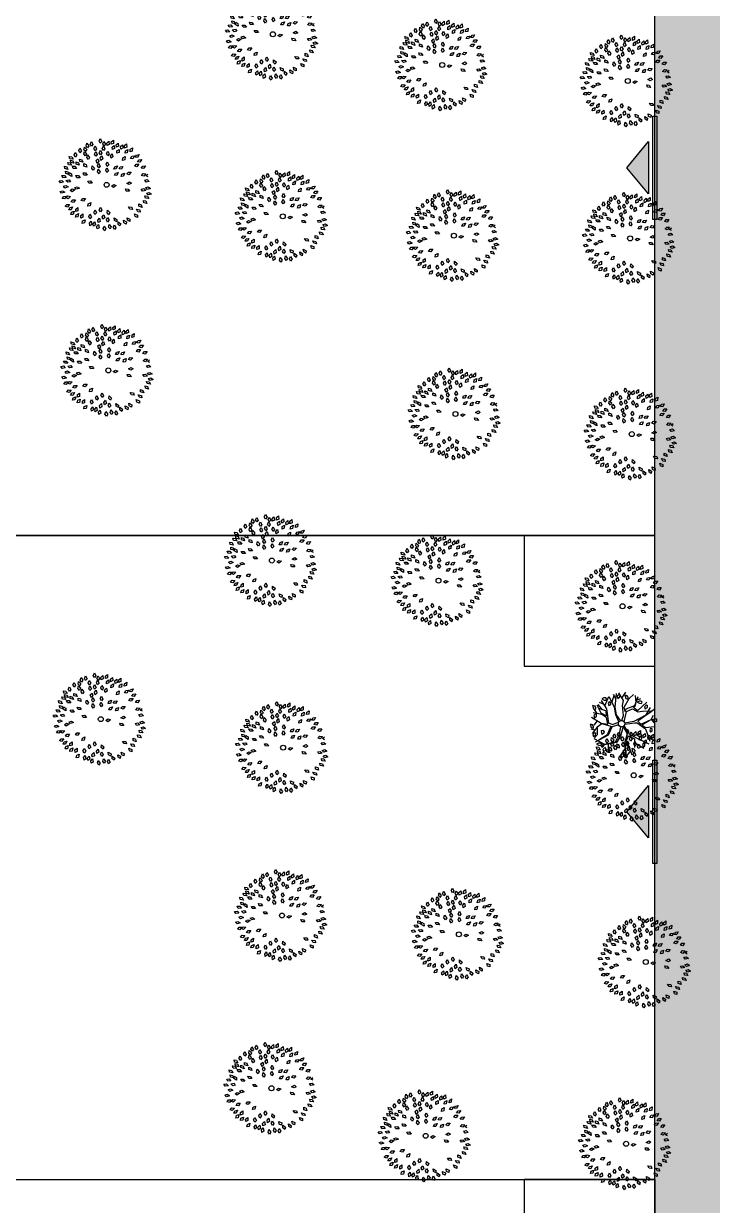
# Model space of a CAD drawing. Header units: millimetres. Extents: x -176651 to 388869, y -469666 to 486614.
# Drawn here: x 178035 to 210177, y 45994 to 101135 of the extents above; entities that cross this region are included whole.
import ezdxf

# ---------------------------------------------------------------- set-up
doc = ezdxf.new("R2010")
doc.units = ezdxf.units.MM
doc.layers.add('A- FURNITURE', color=252, linetype='Continuous', lineweight=0)
doc.layers.add('L-TREEEES', color=8, linetype='Continuous', lineweight=25)
for name, color, linetype in [('ad-Entrance Point', 4, 'Continuous'), ('ad-Parking', 8, 'Continuous'), ('ad-Plot Boundary', 8, 'Continuous'), ('ad-Road', 8, 'Continuous'), ('ad-Road Hatch', 8, 'Continuous'), ('CAY', 94, 'Continuous')]:
    doc.layers.add(name, color=color, linetype=linetype)

# ---------------------------------------------------------------- blocks, each defined once
blk = doc.blocks.new('A$C4fb60e89')
at = {"layer": 'ad-Road Hatch', "ltscale": 5, "transparency": 33554687}
h = blk.add_hatch(dxfattribs=at)
h.set_pattern_fill('AR-HBONE', color=256, scale=15)
h.set_pattern_definition([(45, (-193247.7, -428758.8), (0, 2155.2615), [4572, -1524]), (135, (-192170.1, -427681.1), (2e-13, 2155.2615), [4572, -1524])])
h.paths.add_polyline_path([(175594, -250241), (169178, -249341), (167473, -249057), (167473, -138694), (101313, -138694), (101313, -199954), (101308, -237995), (101040, -268291), (101008, -280968), (101066, -293684), (101243, -311127), (100910, -319344), (100949, -333937), (100669, -366960), (100727, -390983), (100669, -404586), (100538, -420418), (100467, -428759), (92426, -427265), (92163, -427209), (92163, -321454), (24803, -321454), (24803, -412961), (15653, -411029), (15654, -321452), (-19535, -321452), (-34427, -319477), (-65207, -315395), (-171770, -301268), (-185854, -298333), (-193248, -296832), (-193244, -292908), (-191914, -285219), (-191839, -284679), (-183397, -286393), (-169723, -289243), (-53141, -304698), (-18730, -309262), (15653, -309262), (15653, 703), (24803, 1115), (24803, -129544), (92163, -129544), (92163, 15133), (101313, 17713), (101313, -129544), (167473, -129544), (167473, 35552), (175738, 37855), (175849, 28595), (175836, 25947), (175777, 14040), (175855, 2316), (175660, -18036), (175731, -34039), (175718, -46839), (175673, -63402), (175816, -82072), (175542, -106356), (175490, -124641), (175575, -145019), (175731, -168892), (175797, -181269), (175797, -192667), (175744, -208200), (175829, -223277), (175888, -234871)])
h.paths.add_polyline_path([(24803, -309264), (92163, -309264), (92163, -138694), (24803, -138694)], flags=16)
at = {"layer": 'ad-Road', "ltscale": 5}
blk.add_lwpolyline([(24803, -412961), (15653, -411029), (15654, -321452), (-19535, -321452), (-34427, -319477), (-65207, -315395), (-171770, -301268), (-185854, -298333)], dxfattribs=at)
blk = doc.blocks.new('zw$A88E')
at = {"layer": 'ad-Plot Boundary', "ltscale": 5}
for points in [[(-214414, -389359), (-160084, -389359), (-160084, -359309), (-195260, -359309), (-210179, -357330)], [(-218432, -419409), (-160084, -419409), (-160084, -389359), (-214414, -389359), (-214624, -390951), (-215394, -396770), (-216370, -404153), (-218165, -417733)], [(-218432, -419409), (-160084, -419409), (-160084, -448884), (-177957, -444906), (-195916, -441169), (-207921, -438489), (-220734, -438489), (-219411, -425564)]]:
    blk.add_lwpolyline(points, close=True, dxfattribs=at)
blk = doc.blocks.new('zw$944D')
at = {"layer": 'ad-Parking', "ltscale": 5}
blk.add_lwpolyline([(0, 0), (6100, 0), (6100, 6100), (0, 6100)], close=True, dxfattribs=at)
blk = doc.blocks.new('zw$2786')
at = {"layer": 'ad-Parking', "ltscale": 5}
for p in [(21449, -276847), (21449, -306897)]:
    blk.add_blockref('zw$944D', p, dxfattribs=at)
blk = doc.blocks.new('qerfefr')
at = {"layer": 'L-TREEEES', "color": 104, "ltscale": 1.622888}
for p, q in [((260795.962, 1945721.719, 129.914), (260796.032, 1945721.823, 129.914)), ((260796, 1945721.608, 129.914), (260795.962, 1945721.719, 129.914)), ((260796.032, 1945721.823, 129.914), (260796.083, 1945721.68, 129.914)), ((260796.173, 1945721.748, 129.914), (260796.255, 1945721.842, 129.914)), ((260796.197, 1945721.633, 129.914), (260796.173, 1945721.748, 129.914)), ((260796.255, 1945721.842, 129.914), (260796.288, 1945721.694, 129.914)), ((260795.855, 1945721.186, 129.914), (260795.92, 1945721.293, 129.914)), ((260795.898, 1945721.076, 129.914), (260795.855, 1945721.186, 129.914)), ((260795.87, 1945721.677, 129.914), (260795.944, 1945721.544, 129.914)), ((260795.944, 1945721.544, 129.914), (260795.875, 1945721.46, 129.914)), ((260795.978, 1945721.152, 129.914), (260795.898, 1945721.076, 129.914)), ((260795.92, 1945721.293, 129.914), (260795.978, 1945721.152, 129.914)), ((260796.083, 1945721.68, 129.914), (260796, 1945721.608, 129.914)), ((260796.288, 1945721.694, 129.914), (260796.197, 1945721.633, 129.914)), ((260796.247, 1945721.244, 129.914), (260796.329, 1945721.339, 129.914)), ((260796.271, 1945721.129, 129.914), (260796.247, 1945721.244, 129.914)), ((260796.362, 1945721.19, 129.914), (260796.271, 1945721.129, 129.914)), ((260796.283, 1945721.505, 129.914), (260796.365, 1945721.6, 129.914)), ((260796.307, 1945721.39, 129.914), (260796.283, 1945721.505, 129.914)), ((260796.398, 1945721.451, 129.914), (260796.307, 1945721.39, 129.914)), ((260796.329, 1945721.339, 129.914), (260796.362, 1945721.19, 129.914)), ((260796.365, 1945721.6, 129.914), (260796.398, 1945721.451, 129.914)), ((260795.94, 1945720.635, 129.914), (260796, 1945720.745, 129.914)), ((260795.989, 1945720.528, 129.914), (260795.94, 1945720.635, 129.914)), ((260796.065, 1945720.607, 129.914), (260795.989, 1945720.528, 129.914)), ((260796, 1945720.745, 129.914), (260796.065, 1945720.607, 129.914)), ((260796.234, 1945720.683, 129.914), (260796.31, 1945720.782, 129.914)), ((260796.265, 1945720.569, 129.914), (260796.234, 1945720.683, 129.914)), ((260796.237, 1945720.939, 129.914), (260796.335, 1945720.988, 129.914)), ((260796.25, 1945720.787, 129.914), (260796.237, 1945720.939, 129.914)), ((260796.344, 1945720.87, 129.914), (260796.25, 1945720.787, 129.914)), ((260796.352, 1945720.636, 129.914), (260796.265, 1945720.569, 129.914)), ((260796.31, 1945720.782, 129.914), (260796.352, 1945720.636, 129.914)), ((260796.335, 1945720.988, 129.914), (260796.344, 1945720.87, 129.914)), ((260795.614, 1945720.107, 129.914), (260795.729, 1945720.082, 129.914)), ((260795.633, 1945720, 129.914), (260795.614, 1945720.107, 129.914)), ((260795.729, 1945720.082, 129.914), (260795.782, 1945719.969, 129.914)), ((260795.782, 1945719.969, 129.914), (260795.633, 1945720, 129.914)), ((260794.373, 1945719.188, 129.914), (260794.284, 1945719.25, 129.914)), ((260794.41, 1945719.051, 129.914), (260794.486, 1945719.142, 129.914)), ((260794.514, 1945719.018, 129.914), (260794.41, 1945719.051, 129.914)), ((260794.486, 1945719.142, 129.914), (260794.611, 1945719.135, 129.914)), ((260794.611, 1945719.135, 129.914), (260794.514, 1945719.018, 129.914)), ((260794.69, 1945718.884, 129.914), (260794.725, 1945718.996, 129.914)), ((260794.439, 1945718.805, 129.914), (260794.499, 1945718.906, 129.914)), ((260794.547, 1945718.788, 129.914), (260794.439, 1945718.805, 129.914)), ((260794.499, 1945718.906, 129.914), (260794.623, 1945718.92, 129.914)), ((260794.623, 1945718.92, 129.914), (260794.547, 1945718.788, 129.914)), ((260794.616, 1945718.635, 129.914), (260794.672, 1945718.738, 129.914)), ((260794.725, 1945718.622, 129.914), (260794.616, 1945718.635, 129.914)), ((260794.672, 1945718.738, 129.914), (260794.796, 1945718.757, 129.914)), ((260794.799, 1945718.893, 129.914), (260794.69, 1945718.884, 129.914)), ((260794.796, 1945718.757, 129.914), (260794.725, 1945718.622, 129.914))]:
    blk.add_line(p, q, dxfattribs=at)
at = {"layer": 'L-TREEEES', "color": 96, "ltscale": 1.622888}
for p, q in [((260796.604, 1945721.774, 129.914), (260796.686, 1945721.869, 129.914)), ((260796.628, 1945721.659, 129.914), (260796.604, 1945721.774, 129.914)), ((260796.719, 1945721.72, 129.914), (260796.628, 1945721.659, 129.914)), ((260796.686, 1945721.869, 129.914), (260796.719, 1945721.72, 129.914)), ((260796.738, 1945721.606, 129.914), (260796.821, 1945721.7, 129.914)), ((260796.821, 1945721.7, 129.914), (260796.853, 1945721.551, 129.914)), ((260796.47, 1945721.247, 129.914), (260796.551, 1945721.342, 129.914)), ((260796.495, 1945721.132, 129.914), (260796.47, 1945721.247, 129.914)), ((260796.585, 1945721.193, 129.914), (260796.495, 1945721.132, 129.914)), ((260796.551, 1945721.342, 129.914), (260796.585, 1945721.193, 129.914)), ((260796.66, 1945721.405, 129.914), (260796.743, 1945721.499, 129.914)), ((260796.683, 1945721.29, 129.914), (260796.66, 1945721.405, 129.914)), ((260796.774, 1945721.35, 129.914), (260796.683, 1945721.29, 129.914)), ((260796.762, 1945721.49, 129.914), (260796.738, 1945721.606, 129.914)), ((260796.743, 1945721.499, 129.914), (260796.774, 1945721.35, 129.914)), ((260796.853, 1945721.551, 129.914), (260796.762, 1945721.49, 129.914)), ((260796.792, 1945721.122, 129.914), (260796.875, 1945721.216, 129.914)), ((260796.875, 1945721.216, 129.914), (260796.908, 1945721.068, 129.914)), ((260796.908, 1945721.475, 129.914), (260796.926, 1945721.591, 129.914)), ((260797.015, 1945721.5, 129.914), (260796.908, 1945721.475, 129.914)), ((260796.926, 1945721.591, 129.914), (260797.037, 1945721.65, 129.914)), ((260797.037, 1945721.65, 129.914), (260797.015, 1945721.5, 129.914)), ((260797.102, 1945721.225, 129.914), (260797.127, 1945721.34, 129.914)), ((260797.21, 1945721.243, 129.914), (260797.102, 1945721.225, 129.914)), ((260797.117, 1945721.477, 129.914), (260797.145, 1945721.591, 129.914)), ((260797.226, 1945721.493, 129.914), (260797.117, 1945721.477, 129.914)), ((260797.127, 1945721.34, 129.914), (260797.24, 1945721.393, 129.914)), ((260797.145, 1945721.591, 129.914), (260797.26, 1945721.641, 129.914)), ((260797.24, 1945721.393, 129.914), (260797.21, 1945721.243, 129.914)), ((260797.26, 1945721.641, 129.914), (260797.226, 1945721.493, 129.914)), ((260797.292, 1945721.115, 129.914), (260797.411, 1945721.154, 129.914)), ((260797.31, 1945721.279, 129.914), (260797.33, 1945721.395, 129.914)), ((260797.417, 1945721.302, 129.914), (260797.31, 1945721.279, 129.914)), ((260797.33, 1945721.395, 129.914), (260797.442, 1945721.452, 129.914)), ((260797.411, 1945721.154, 129.914), (260797.363, 1945721.01, 129.914)), ((260797.442, 1945721.452, 129.914), (260797.417, 1945721.302, 129.914)), ((260797.493, 1945721.142, 129.914), (260797.509, 1945721.259, 129.914)), ((260797.599, 1945721.168, 129.914), (260797.493, 1945721.142, 129.914)), ((260797.509, 1945721.259, 129.914), (260797.619, 1945721.32, 129.914)), ((260796.453, 1945720.881, 129.914), (260796.454, 1945720.999, 129.914)), ((260796.555, 1945720.922, 129.914), (260796.453, 1945720.881, 129.914)), ((260796.454, 1945720.999, 129.914), (260796.554, 1945721.074, 129.914)), ((260796.554, 1945721.074, 129.914), (260796.555, 1945720.922, 129.914)), ((260796.636, 1945720.647, 129.914), (260796.718, 1945720.741, 129.914)), ((260796.66, 1945720.531, 129.914), (260796.636, 1945720.647, 129.914)), ((260796.718, 1945720.741, 129.914), (260796.751, 1945720.592, 129.914)), ((260796.817, 1945721.007, 129.914), (260796.792, 1945721.122, 129.914)), ((260796.908, 1945721.068, 129.914), (260796.817, 1945721.007, 129.914)), ((260796.934, 1945720.853, 129.914), (260796.939, 1945720.97, 129.914)), ((260797.037, 1945720.889, 129.914), (260796.934, 1945720.853, 129.914)), ((260796.939, 1945720.97, 129.914), (260797.042, 1945721.041, 129.914)), ((260797.042, 1945721.041, 129.914), (260797.037, 1945720.889, 129.914)), ((260797.254, 1945721.004, 129.914), (260797.292, 1945721.115, 129.914)), ((260797.363, 1945721.01, 129.914), (260797.254, 1945721.004, 129.914)), ((260797.422, 1945720.616, 129.914), (260797.468, 1945720.725, 129.914)), ((260797.531, 1945720.614, 129.914), (260797.422, 1945720.616, 129.914)), ((260797.468, 1945720.725, 129.914), (260797.59, 1945720.755, 129.914)), ((260796.162, 1945720.41, 129.914), (260796.223, 1945720.519, 129.914)), ((260796.209, 1945720.302, 129.914), (260796.162, 1945720.41, 129.914)), ((260796.286, 1945720.38, 129.914), (260796.209, 1945720.302, 129.914)), ((260796.223, 1945720.519, 129.914), (260796.286, 1945720.38, 129.914)), ((260796.551, 1945720.379, 129.914), (260796.633, 1945720.473, 129.914)), ((260796.576, 1945720.263, 129.914), (260796.551, 1945720.379, 129.914)), ((260796.666, 1945720.324, 129.914), (260796.576, 1945720.263, 129.914)), ((260796.633, 1945720.473, 129.914), (260796.666, 1945720.324, 129.914)), ((260796.751, 1945720.592, 129.914), (260796.66, 1945720.531, 129.914)), ((260796.883, 1945720.041, 129.914), (260796.957, 1945720.133, 129.914)), ((260796.93, 1945720.332, 129.914), (260796.999, 1945720.428, 129.914)), ((260797.036, 1945720.306, 129.914), (260796.93, 1945720.332, 129.914)), ((260796.957, 1945720.133, 129.914), (260797.082, 1945720.129, 129.914)), ((260797.082, 1945720.129, 129.914), (260796.988, 1945720.009, 129.914)), ((260796.999, 1945720.428, 129.914), (260797.124, 1945720.431, 129.914)), ((260797.124, 1945720.431, 129.914), (260797.036, 1945720.306, 129.914)), ((260797.164, 1945720.272, 129.914), (260797.247, 1945720.355, 129.914)), ((260797.265, 1945720.229, 129.914), (260797.164, 1945720.272, 129.914)), ((260797.247, 1945720.355, 129.914), (260797.371, 1945720.338, 129.914)), ((260797.371, 1945720.338, 129.914), (260797.265, 1945720.229, 129.914)), ((260796.619, 1945719.595, 129.914), (260796.731, 1945719.633, 129.914)), ((260796.69, 1945719.512, 129.914), (260796.619, 1945719.595, 129.914)), ((260796.834, 1945719.562, 129.914), (260796.69, 1945719.512, 129.914)), ((260796.731, 1945719.633, 129.914), (260796.834, 1945719.562, 129.914)), ((260796.988, 1945720.009, 129.914), (260796.883, 1945720.041, 129.914)), ((260797.174, 1945719.905, 129.914), (260797.233, 1945720.007, 129.914)), ((260797.233, 1945720.007, 129.914), (260797.358, 1945720.021, 129.914)), ((260797.358, 1945720.021, 129.914), (260797.282, 1945719.889, 129.914)), ((260797.334, 1945719.526, 129.914), (260797.481, 1945719.564, 129.914)), ((260797.431, 1945719.447, 129.914), (260797.334, 1945719.526, 129.914)), ((260797.481, 1945719.564, 129.914), (260797.545, 1945719.475, 129.914)), ((260794.725, 1945718.996, 129.914), (260794.842, 1945719.039, 129.914)), ((260794.842, 1945719.039, 129.914), (260794.799, 1945718.893, 129.914)), ((260795.297, 1945718.98, 129.914), (260795.352, 1945719.084, 129.914)), ((260795.406, 1945718.969, 129.914), (260795.297, 1945718.98, 129.914)), ((260795.352, 1945719.084, 129.914), (260795.476, 1945719.104, 129.914)), ((260795.476, 1945719.104, 129.914), (260795.406, 1945718.969, 129.914)), ((260797.22, 1945719.189, 129.914), (260797.215, 1945719.298, 129.914)), ((260797.215, 1945719.298, 129.914), (260797.326, 1945719.259, 129.914)), ((260797.365, 1945719.14, 129.914), (260797.22, 1945719.189, 129.914)), ((260797.326, 1945719.259, 129.914), (260797.365, 1945719.14, 129.914)), ((260797.545, 1945719.475, 129.914), (260797.431, 1945719.447, 129.914)), ((260794.841, 1945718.528, 129.914), (260794.869, 1945718.642, 129.914)), ((260794.949, 1945718.543, 129.914), (260794.841, 1945718.528, 129.914)), ((260794.869, 1945718.642, 129.914), (260794.984, 1945718.691, 129.914)), ((260794.886, 1945718.379, 129.914), (260795.01, 1945718.399, 129.914)), ((260795.01, 1945718.399, 129.914), (260794.94, 1945718.264, 129.914)), ((260794.984, 1945718.691, 129.914), (260794.949, 1945718.543, 129.914)), ((260795.22, 1945718.505, 129.914), (260795.303, 1945718.6, 129.914)), ((260795.245, 1945718.39, 129.914), (260795.22, 1945718.505, 129.914)), ((260795.336, 1945718.451, 129.914), (260795.245, 1945718.39, 129.914)), ((260795.303, 1945718.6, 129.914), (260795.336, 1945718.451, 129.914)), ((260795.497, 1945718.625, 129.914), (260795.579, 1945718.72, 129.914)), ((260795.521, 1945718.51, 129.914), (260795.497, 1945718.625, 129.914)), ((260795.612, 1945718.571, 129.914), (260795.521, 1945718.51, 129.914)), ((260795.579, 1945718.72, 129.914), (260795.612, 1945718.571, 129.914)), ((260795.776, 1945718.681, 129.914), (260795.858, 1945718.776, 129.914)), ((260795.8, 1945718.566, 129.914), (260795.776, 1945718.681, 129.914)), ((260795.891, 1945718.627, 129.914), (260795.8, 1945718.566, 129.914)), ((260795.818, 1945718.323, 129.914), (260795.919, 1945718.398, 129.914)), ((260795.858, 1945718.776, 129.914), (260795.891, 1945718.627, 129.914)), ((260795.919, 1945718.398, 129.914), (260795.918, 1945718.245, 129.914)), ((260796.087, 1945718.436, 129.914), (260796.13, 1945718.553, 129.914)), ((260796.15, 1945718.337, 129.914), (260796.087, 1945718.436, 129.914)), ((260796.13, 1945718.553, 129.914), (260796.213, 1945718.425, 129.914)), ((260796.213, 1945718.425, 129.914), (260796.15, 1945718.337, 129.914)), ((260794.832, 1945718.275, 129.914), (260794.886, 1945718.379, 129.914)), ((260794.94, 1945718.264, 129.914), (260794.832, 1945718.275, 129.914)), ((260795.156, 1945718.072, 129.914), (260795.161, 1945718.19, 129.914)), ((260795.259, 1945718.109, 129.914), (260795.156, 1945718.072, 129.914)), ((260795.161, 1945718.19, 129.914), (260795.264, 1945718.261, 129.914)), ((260795.264, 1945718.261, 129.914), (260795.259, 1945718.109, 129.914)), ((260795.318, 1945718.005, 129.914), (260795.326, 1945718.122, 129.914)), ((260795.422, 1945718.039, 129.914), (260795.318, 1945718.005, 129.914)), ((260795.326, 1945718.122, 129.914), (260795.43, 1945718.191, 129.914)), ((260795.43, 1945718.191, 129.914), (260795.422, 1945718.039, 129.914)), ((260795.452, 1945717.957, 129.914), (260795.558, 1945718.023, 129.914)), ((260795.558, 1945718.023, 129.914), (260795.546, 1945717.871, 129.914)), ((260795.567, 1945718.117, 129.914), (260795.581, 1945718.234, 129.914)), ((260795.672, 1945718.145, 129.914), (260795.567, 1945718.117, 129.914)), ((260795.581, 1945718.234, 129.914), (260795.689, 1945718.297, 129.914)), ((260795.689, 1945718.297, 129.914), (260795.672, 1945718.145, 129.914)), ((260795.816, 1945718.205, 129.914), (260795.818, 1945718.323, 129.914)), ((260795.918, 1945718.245, 129.914), (260795.816, 1945718.205, 129.914)), ((260795.971, 1945718.137, 129.914), (260796.053, 1945718.232, 129.914)), ((260795.995, 1945718.022, 129.914), (260795.971, 1945718.137, 129.914)), ((260796.086, 1945718.083, 129.914), (260795.995, 1945718.022, 129.914)), ((260796.053, 1945718.232, 129.914), (260796.086, 1945718.083, 129.914))]:
    blk.add_line(p, q, dxfattribs=at)
at = {"layer": 'L-TREEEES', "color": 70, "ltscale": 1.622888}
for p, q in [((260794.931, 1945721.195, 129.914), (260795.041, 1945721.151, 129.914)), ((260794.932, 1945721.085, 129.914), (260794.931, 1945721.195, 129.914)), ((260795.041, 1945721.151, 129.914), (260795.074, 1945721.03, 129.914)), ((260795.065, 1945721.155, 129.914), (260795.08, 1945721.263, 129.914)), ((260795.197, 1945721.08, 129.914), (260795.065, 1945721.155, 129.914)), ((260795.071, 1945721.337, 129.914), (260795.077, 1945721.446, 129.914)), ((260795.209, 1945721.273, 129.914), (260795.071, 1945721.337, 129.914)), ((260795.077, 1945721.446, 129.914), (260795.184, 1945721.395, 129.914)), ((260795.08, 1945721.263, 129.914), (260795.182, 1945721.204, 129.914)), ((260795.182, 1945721.204, 129.914), (260795.197, 1945721.08, 129.914)), ((260795.184, 1945721.395, 129.914), (260795.209, 1945721.273, 129.914)), ((260795.311, 1945721.46, 129.914), (260795.393, 1945721.554, 129.914)), ((260795.335, 1945721.344, 129.914), (260795.311, 1945721.46, 129.914)), ((260795.426, 1945721.405, 129.914), (260795.335, 1945721.344, 129.914)), ((260795.393, 1945721.554, 129.914), (260795.426, 1945721.405, 129.914)), ((260795.488, 1945721.095, 129.914), (260795.507, 1945721.203, 129.914)), ((260795.507, 1945721.203, 129.914), (260795.607, 1945721.14, 129.914)), ((260795.574, 1945721.597, 129.914), (260795.656, 1945721.692, 129.914)), ((260795.598, 1945721.482, 129.914), (260795.574, 1945721.597, 129.914)), ((260795.689, 1945721.543, 129.914), (260795.598, 1945721.482, 129.914)), ((260795.656, 1945721.692, 129.914), (260795.689, 1945721.543, 129.914)), ((260795.756, 1945721.379, 129.914), (260795.82, 1945721.487, 129.914)), ((260795.801, 1945721.27, 129.914), (260795.756, 1945721.379, 129.914)), ((260795.879, 1945721.347, 129.914), (260795.801, 1945721.27, 129.914)), ((260795.818, 1945721.563, 129.914), (260795.87, 1945721.677, 129.914)), ((260795.875, 1945721.46, 129.914), (260795.818, 1945721.563, 129.914)), ((260795.82, 1945721.487, 129.914), (260795.879, 1945721.347, 129.914)), ((260794.508, 1945720.674, 129.914), (260794.623, 1945720.649, 129.914)), ((260794.527, 1945720.566, 129.914), (260794.508, 1945720.674, 129.914)), ((260794.623, 1945720.649, 129.914), (260794.676, 1945720.536, 129.914)), ((260794.704, 1945720.716, 129.914), (260794.719, 1945720.824, 129.914)), ((260794.837, 1945720.641, 129.914), (260794.704, 1945720.716, 129.914)), ((260794.719, 1945720.824, 129.914), (260794.822, 1945720.765, 129.914)), ((260794.723, 1945720.952, 129.914), (260794.737, 1945721.06, 129.914)), ((260794.857, 1945720.878, 129.914), (260794.723, 1945720.952, 129.914)), ((260794.737, 1945721.06, 129.914), (260794.84, 1945721.003, 129.914)), ((260794.822, 1945720.765, 129.914), (260794.837, 1945720.641, 129.914)), ((260794.836, 1945720.616, 129.914), (260794.882, 1945720.715, 129.914)), ((260794.94, 1945720.506, 129.914), (260794.836, 1945720.616, 129.914)), ((260794.84, 1945721.003, 129.914), (260794.857, 1945720.878, 129.914)), ((260794.882, 1945720.715, 129.914), (260794.962, 1945720.629, 129.914)), ((260795.074, 1945721.03, 129.914), (260794.932, 1945721.085, 129.914)), ((260794.962, 1945720.629, 129.914), (260794.94, 1945720.506, 129.914)), ((260795.101, 1945720.969, 129.914), (260795.214, 1945720.935, 129.914)), ((260795.111, 1945720.86, 129.914), (260795.101, 1945720.969, 129.914)), ((260795.257, 1945720.818, 129.914), (260795.111, 1945720.86, 129.914)), ((260795.214, 1945720.935, 129.914), (260795.257, 1945720.818, 129.914)), ((260795.291, 1945721.015, 129.914), (260795.317, 1945721.121, 129.914)), ((260795.415, 1945720.927, 129.914), (260795.291, 1945721.015, 129.914)), ((260795.317, 1945721.121, 129.914), (260795.413, 1945721.052, 129.914)), ((260795.413, 1945721.052, 129.914), (260795.415, 1945720.927, 129.914)), ((260795.618, 1945721.015, 129.914), (260795.488, 1945721.095, 129.914)), ((260795.607, 1945721.14, 129.914), (260795.618, 1945721.015, 129.914)), ((260795.616, 1945720.836, 129.914), (260795.643, 1945720.942, 129.914)), ((260795.74, 1945720.747, 129.914), (260795.616, 1945720.836, 129.914)), ((260795.643, 1945720.942, 129.914), (260795.738, 1945720.872, 129.914)), ((260795.738, 1945720.872, 129.914), (260795.74, 1945720.747, 129.914)), ((260794.321, 1945720.471, 129.914), (260794.439, 1945720.458, 129.914)), ((260794.351, 1945720.366, 129.914), (260794.321, 1945720.471, 129.914)), ((260794.503, 1945720.351, 129.914), (260794.351, 1945720.366, 129.914)), ((260794.439, 1945720.458, 129.914), (260794.503, 1945720.351, 129.914)), ((260794.444, 1945720.172, 129.914), (260794.561, 1945720.184, 129.914)), ((260794.495, 1945720.075, 129.914), (260794.444, 1945720.172, 129.914)), ((260794.646, 1945720.092, 129.914), (260794.495, 1945720.075, 129.914)), ((260794.676, 1945720.536, 129.914), (260794.527, 1945720.566, 129.914)), ((260794.561, 1945720.184, 129.914), (260794.646, 1945720.092, 129.914)), ((260794.7, 1945720.297, 129.914), (260794.633, 1945720.403, 129.914)), ((260794.633, 1945720.403, 129.914), (260794.785, 1945720.392, 129.914)), ((260794.817, 1945720.287, 129.914), (260794.7, 1945720.297, 129.914)), ((260794.785, 1945720.392, 129.914), (260794.817, 1945720.287, 129.914)), ((260795.141, 1945720.498, 129.914), (260795.255, 1945720.469, 129.914)), ((260795.155, 1945720.39, 129.914), (260795.141, 1945720.498, 129.914)), ((260795.303, 1945720.353, 129.914), (260795.155, 1945720.39, 129.914)), ((260795.255, 1945720.469, 129.914), (260795.303, 1945720.353, 129.914)), ((260795.498, 1945720.537, 129.914), (260795.61, 1945720.5, 129.914)), ((260795.505, 1945720.428, 129.914), (260795.498, 1945720.537, 129.914)), ((260795.65, 1945720.382, 129.914), (260795.505, 1945720.428, 129.914)), ((260795.61, 1945720.5, 129.914), (260795.65, 1945720.382, 129.914)), ((260794.237, 1945719.982, 129.914), (260794.355, 1945719.986, 129.914)), ((260794.282, 1945719.882, 129.914), (260794.237, 1945719.982, 129.914)), ((260794.247, 1945719.639, 129.914), (260794.337, 1945719.715, 129.914)), ((260794.344, 1945719.588, 129.914), (260794.247, 1945719.639, 129.914)), ((260794.434, 1945719.888, 129.914), (260794.282, 1945719.882, 129.914)), ((260794.337, 1945719.715, 129.914), (260794.459, 1945719.687, 129.914)), ((260794.459, 1945719.687, 129.914), (260794.344, 1945719.588, 129.914)), ((260794.355, 1945719.986, 129.914), (260794.434, 1945719.888, 129.914)), ((260794.424, 1945719.626, 129.914), (260794.528, 1945719.682, 129.914)), ((260794.508, 1945719.556, 129.914), (260794.424, 1945719.626, 129.914)), ((260794.641, 1945719.63, 129.914), (260794.508, 1945719.556, 129.914)), ((260794.528, 1945719.682, 129.914), (260794.641, 1945719.63, 129.914)), ((260794.701, 1945719.906, 129.914), (260794.813, 1945719.944, 129.914)), ((260794.773, 1945719.823, 129.914), (260794.701, 1945719.906, 129.914)), ((260794.917, 1945719.873, 129.914), (260794.773, 1945719.823, 129.914)), ((260794.813, 1945719.944, 129.914), (260794.917, 1945719.873, 129.914)), ((260794.947, 1945719.983, 129.914), (260795.065, 1945719.986, 129.914)), ((260794.99, 1945719.883, 129.914), (260794.947, 1945719.983, 129.914)), ((260795.143, 1945719.888, 129.914), (260794.99, 1945719.883, 129.914)), ((260795.065, 1945719.986, 129.914), (260795.143, 1945719.888, 129.914)), ((260794.284, 1945719.25, 129.914), (260794.382, 1945719.315, 129.914)), ((260794.5, 1945719.273, 129.914), (260794.373, 1945719.188, 129.914)), ((260794.382, 1945719.315, 129.914), (260794.5, 1945719.273, 129.914)), ((260794.608, 1945719.374, 129.914), (260794.699, 1945719.448, 129.914)), ((260794.703, 1945719.321, 129.914), (260794.608, 1945719.374, 129.914)), ((260794.699, 1945719.448, 129.914), (260794.821, 1945719.418, 129.914)), ((260794.821, 1945719.418, 129.914), (260794.703, 1945719.321, 129.914)), ((260795.072, 1945719.315, 129.914), (260795.165, 1945719.388, 129.914)), ((260795.167, 1945719.26, 129.914), (260795.072, 1945719.315, 129.914)), ((260795.165, 1945719.388, 129.914), (260795.286, 1945719.355, 129.914)), ((260795.286, 1945719.355, 129.914), (260795.167, 1945719.26, 129.914))]:
    blk.add_line(p, q, dxfattribs=at)
at = {"layer": 'L-TREEEES', "color": 98, "ltscale": 1.622888}
for p, q in [((260797.619, 1945721.32, 129.914), (260797.599, 1945721.168, 129.914)), ((260797.672, 1945721.144, 129.914), (260797.695, 1945721.259, 129.914)), ((260797.78, 1945721.164, 129.914), (260797.672, 1945721.144, 129.914)), ((260797.695, 1945721.259, 129.914), (260797.808, 1945721.314, 129.914)), ((260797.808, 1945721.314, 129.914), (260797.78, 1945721.164, 129.914)), ((260797.59, 1945720.755, 129.914), (260797.531, 1945720.614, 129.914)), ((260797.624, 1945720.906, 129.914), (260797.673, 1945721.014, 129.914)), ((260797.733, 1945720.902, 129.914), (260797.624, 1945720.906, 129.914)), ((260797.673, 1945721.014, 129.914), (260797.795, 1945721.042, 129.914)), ((260797.795, 1945721.042, 129.914), (260797.733, 1945720.902, 129.914)), ((260797.807, 1945720.606, 129.914), (260797.89, 1945720.689, 129.914)), ((260797.907, 1945720.563, 129.914), (260797.807, 1945720.606, 129.914)), ((260797.869, 1945720.909, 129.914), (260797.912, 1945721.019, 129.914)), ((260797.978, 1945720.91, 129.914), (260797.869, 1945720.909, 129.914)), ((260797.89, 1945720.689, 129.914), (260798.014, 1945720.672, 129.914)), ((260798.014, 1945720.672, 129.914), (260797.907, 1945720.563, 129.914)), ((260797.912, 1945721.019, 129.914), (260798.033, 1945721.052, 129.914)), ((260798.033, 1945721.052, 129.914), (260797.978, 1945720.91, 129.914)), ((260798.036, 1945720.6, 129.914), (260798.115, 1945720.688, 129.914)), ((260798.139, 1945720.563, 129.914), (260798.036, 1945720.6, 129.914)), ((260798.115, 1945720.688, 129.914), (260798.239, 1945720.678, 129.914)), ((260798.239, 1945720.678, 129.914), (260798.139, 1945720.563, 129.914)), ((260797.904, 1945720.21, 129.914), (260797.997, 1945720.283, 129.914)), ((260798, 1945720.156, 129.914), (260797.904, 1945720.21, 129.914)), ((260797.997, 1945720.283, 129.914), (260798.118, 1945720.252, 129.914)), ((260798.118, 1945720.252, 129.914), (260798, 1945720.156, 129.914)), ((260798.088, 1945720.372, 129.914), (260798.179, 1945720.446, 129.914)), ((260798.184, 1945720.319, 129.914), (260798.088, 1945720.372, 129.914)), ((260798.173, 1945720.04, 129.914), (260798.264, 1945720.116, 129.914)), ((260798.179, 1945720.446, 129.914), (260798.301, 1945720.417, 129.914)), ((260798.301, 1945720.417, 129.914), (260798.184, 1945720.319, 129.914)), ((260798.264, 1945720.116, 129.914), (260798.385, 1945720.088, 129.914)), ((260798.385, 1945720.088, 129.914), (260798.27, 1945719.989, 129.914)), ((260797.282, 1945719.889, 129.914), (260797.174, 1945719.905, 129.914)), ((260797.45, 1945719.958, 129.914), (260797.55, 1945720.02, 129.914)), ((260797.538, 1945719.893, 129.914), (260797.45, 1945719.958, 129.914)), ((260797.667, 1945719.975, 129.914), (260797.538, 1945719.893, 129.914)), ((260797.55, 1945720.02, 129.914), (260797.667, 1945719.975, 129.914)), ((260798.099, 1945719.708, 129.914), (260798.199, 1945719.772, 129.914)), ((260798.188, 1945719.645, 129.914), (260798.099, 1945719.708, 129.914)), ((260798.27, 1945719.989, 129.914), (260798.173, 1945720.04, 129.914)), ((260798.316, 1945719.728, 129.914), (260798.188, 1945719.645, 129.914)), ((260798.199, 1945719.772, 129.914), (260798.316, 1945719.728, 129.914)), ((260798.296, 1945719.633, 129.914), (260798.402, 1945719.685, 129.914)), ((260798.378, 1945719.56, 129.914), (260798.296, 1945719.633, 129.914)), ((260797.917, 1945719.095, 129.914), (260798.034, 1945719.084, 129.914)), ((260797.948, 1945718.99, 129.914), (260797.917, 1945719.095, 129.914)), ((260798.1, 1945718.978, 129.914), (260797.948, 1945718.99, 129.914)), ((260798.034, 1945719.084, 129.914), (260798.1, 1945718.978, 129.914)), ((260798.142, 1945719.109, 129.914), (260798.26, 1945719.111, 129.914)), ((260798.184, 1945719.008, 129.914), (260798.142, 1945719.109, 129.914)), ((260798.336, 1945719.012, 129.914), (260798.184, 1945719.008, 129.914)), ((260798.185, 1945719.455, 129.914), (260798.303, 1945719.447, 129.914)), ((260798.219, 1945719.351, 129.914), (260798.185, 1945719.455, 129.914)), ((260798.372, 1945719.343, 129.914), (260798.219, 1945719.351, 129.914)), ((260798.26, 1945719.111, 129.914), (260798.336, 1945719.012, 129.914)), ((260798.303, 1945719.447, 129.914), (260798.372, 1945719.343, 129.914)), ((260797.158, 1945718.325, 129.914), (260797.122, 1945718.445, 129.914)), ((260797.122, 1945718.445, 129.914), (260797.265, 1945718.393, 129.914)), ((260797.265, 1945718.393, 129.914), (260797.268, 1945718.283, 129.914)), ((260797.604, 1945718.351, 129.914), (260797.632, 1945718.457, 129.914)), ((260797.632, 1945718.457, 129.914), (260797.727, 1945718.387, 129.914)), ((260797.864, 1945718.452, 129.914), (260797.878, 1945718.561, 129.914)), ((260797.997, 1945718.378, 129.914), (260797.864, 1945718.452, 129.914)), ((260797.878, 1945718.561, 129.914), (260797.981, 1945718.502, 129.914)), ((260797.981, 1945718.502, 129.914), (260797.997, 1945718.378, 129.914)), ((260797.997, 1945718.638, 129.914), (260797.998, 1945718.748, 129.914)), ((260798.138, 1945718.581, 129.914), (260797.997, 1945718.638, 129.914)), ((260797.998, 1945718.748, 129.914), (260798.107, 1945718.703, 129.914)), ((260798.107, 1945718.703, 129.914), (260798.138, 1945718.581, 129.914)), ((260798.12, 1945718.848, 129.914), (260798.238, 1945718.847, 129.914)), ((260798.16, 1945718.746, 129.914), (260798.12, 1945718.848, 129.914)), ((260798.312, 1945718.746, 129.914), (260798.16, 1945718.746, 129.914)), ((260798.238, 1945718.847, 129.914), (260798.312, 1945718.746, 129.914)), ((260795.441, 1945717.84, 129.914), (260795.452, 1945717.957, 129.914)), ((260795.546, 1945717.871, 129.914), (260795.441, 1945717.84, 129.914)), ((260795.722, 1945717.778, 129.914), (260795.789, 1945717.883, 129.914)), ((260795.789, 1945717.883, 129.914), (260795.844, 1945717.741, 129.914)), ((260795.979, 1945717.788, 129.914), (260796.042, 1945717.897, 129.914)), ((260796.042, 1945717.897, 129.914), (260796.103, 1945717.757, 129.914)), ((260796.325, 1945718.002, 129.914), (260796.337, 1945718.127, 129.914)), ((260796.411, 1945717.922, 129.914), (260796.325, 1945718.002, 129.914)), ((260796.337, 1945718.127, 129.914), (260796.45, 1945718.025, 129.914)), ((260796.45, 1945718.025, 129.914), (260796.411, 1945717.922, 129.914)), ((260796.44, 1945717.791, 129.914), (260796.476, 1945717.91, 129.914)), ((260796.476, 1945717.91, 129.914), (260796.567, 1945717.788, 129.914)), ((260796.723, 1945717.78, 129.914), (260796.74, 1945717.904, 129.914)), ((260796.74, 1945717.904, 129.914), (260796.849, 1945717.796, 129.914)), ((260796.916, 1945717.856, 129.914), (260796.929, 1945717.981, 129.914)), ((260797.003, 1945717.776, 129.914), (260796.916, 1945717.856, 129.914)), ((260796.929, 1945717.981, 129.914), (260797.042, 1945717.878, 129.914)), ((260797.042, 1945717.878, 129.914), (260797.003, 1945717.776, 129.914)), ((260797.268, 1945718.283, 129.914), (260797.158, 1945718.325, 129.914)), ((260797.314, 1945717.931, 129.914), (260797.315, 1945718.056, 129.914)), ((260797.408, 1945717.86, 129.914), (260797.314, 1945717.931, 129.914)), ((260797.315, 1945718.056, 129.914), (260797.437, 1945717.965, 129.914)), ((260797.437, 1945717.965, 129.914), (260797.408, 1945717.86, 129.914)), ((260797.48, 1945718.118, 129.914), (260797.456, 1945718.241, 129.914)), ((260797.456, 1945718.241, 129.914), (260797.594, 1945718.175, 129.914)), ((260797.586, 1945718.066, 129.914), (260797.48, 1945718.118, 129.914)), ((260797.594, 1945718.175, 129.914), (260797.586, 1945718.066, 129.914)), ((260797.728, 1945718.262, 129.914), (260797.604, 1945718.351, 129.914)), ((260797.727, 1945718.387, 129.914), (260797.728, 1945718.262, 129.914)), ((260795.763, 1945717.667, 129.914), (260795.722, 1945717.778, 129.914)), ((260795.844, 1945717.741, 129.914), (260795.763, 1945717.667, 129.914)), ((260796.026, 1945717.68, 129.914), (260795.979, 1945717.788, 129.914)), ((260796.103, 1945717.757, 129.914), (260796.026, 1945717.68, 129.914)), ((260796.188, 1945717.716, 129.914), (260796.27, 1945717.81, 129.914)), ((260796.212, 1945717.6, 129.914), (260796.188, 1945717.716, 129.914)), ((260796.303, 1945717.661, 129.914), (260796.212, 1945717.6, 129.914)), ((260796.27, 1945717.81, 129.914), (260796.303, 1945717.661, 129.914)), ((260796.509, 1945717.695, 129.914), (260796.44, 1945717.791, 129.914)), ((260796.567, 1945717.788, 129.914), (260796.509, 1945717.695, 129.914)), ((260796.806, 1945717.696, 129.914), (260796.723, 1945717.78, 129.914)), ((260796.849, 1945717.796, 129.914), (260796.806, 1945717.696, 129.914))]:
    blk.add_line(p, q, dxfattribs=at)
at = {"layer": 'L-TREEEES', "color": 96, "ltscale": 1.622888}
blk.add_circle((260796.41, 1945719.71, 129.914), 0.116, dxfattribs=at)
blk = doc.blocks.new('QRFQ')
at = {"layer": 'CAY', "color": 30, "true_color": 0xf26722}
for p, q in [((260795.922, 1945731.201, 129.914), (260795.782, 1945731.644, 129.914)), ((260795.919, 1945731.729, 129.914), (260795.821, 1945731.709, 129.914)), ((260795.821, 1945731.709, 129.914), (260795.905, 1945731.63, 129.914)), ((260795.867, 1945731.367, 129.914), (260796.156, 1945731.735, 129.914)), ((260795.905, 1945731.63, 129.914), (260795.992, 1945731.594, 129.914)), ((260796.013, 1945731.704, 129.914), (260795.919, 1945731.729, 129.914)), ((260795.992, 1945731.594, 129.914), (260796.042, 1945731.642, 129.914)), ((260796.042, 1945731.642, 129.914), (260796.013, 1945731.704, 129.914)), ((260796.285, 1945731.184, 129.914), (260796.164, 1945731.715, 129.914)), ((260796.23, 1945731.426, 129.914), (260796.447, 1945731.753, 129.914)), ((260796.318, 1945731.174, 129.914), (260796.551, 1945731.776, 129.914)), ((260796.448, 1945731.531, 129.914), (260796.386, 1945731.761, 129.914)), ((260796.647, 1945731.702, 129.914), (260796.54, 1945731.643, 129.914)), ((260796.54, 1945731.643, 129.914), (260796.542, 1945731.535, 129.914)), ((260796.647, 1945731.702, 129.914), (260796.684, 1945731.667, 129.914)), ((260796.772, 1945731.364, 129.914), (260796.649, 1945731.77, 129.914)), ((260796.653, 1945731.578, 129.914), (260796.684, 1945731.667, 129.914)), ((260796.729, 1945731.504, 129.914), (260796.976, 1945731.714, 129.914)), ((260795.356, 1945731.119, 129.914), (260795.249, 1945731.06, 129.914)), ((260795.623, 1945731.013, 129.914), (260795.252, 1945731.188, 129.914)), ((260795.323, 1945731.538, 129.914), (260795.321, 1945731.371, 129.914)), ((260795.321, 1945731.371, 129.914), (260795.419, 1945731.314, 129.914)), ((260795.323, 1945731.538, 129.914), (260795.411, 1945731.487, 129.914)), ((260795.423, 1945731.108, 129.914), (260795.354, 1945731.33, 129.914)), ((260795.356, 1945731.119, 129.914), (260795.393, 1945731.084, 129.914)), ((260795.363, 1945730.994, 129.914), (260795.393, 1945731.084, 129.914)), ((260795.442, 1945731.392, 129.914), (260795.411, 1945731.487, 129.914)), ((260795.419, 1945731.314, 129.914), (260795.442, 1945731.392, 129.914)), ((260795.604, 1945731.078, 129.914), (260795.535, 1945731.48, 129.914)), ((260795.848, 1945731.124, 129.914), (260795.57, 1945731.312, 129.914)), ((260795.72, 1945731.211, 129.914), (260795.586, 1945731.503, 129.914)), ((260795.801, 1945730.896, 129.914), (260795.604, 1945731.078, 129.914)), ((260795.847, 1945731.432, 129.914), (260795.667, 1945731.577, 129.914)), ((260795.848, 1945731.124, 129.914), (260795.801, 1945730.896, 129.914)), ((260795.834, 1945730.529, 129.914), (260795.922, 1945731.201, 129.914)), ((260796.102, 1945731.485, 129.914), (260796.052, 1945731.437, 129.914)), ((260796.052, 1945731.437, 129.914), (260796.054, 1945731.328, 129.914)), ((260796.054, 1945731.328, 129.914), (260796.077, 1945731.33, 129.914)), ((260796.077, 1945731.33, 129.914), (260796.152, 1945731.348, 129.914)), ((260796.173, 1945731.458, 129.914), (260796.102, 1945731.485, 129.914)), ((260796.152, 1945731.348, 129.914), (260796.173, 1945731.458, 129.914)), ((260796.248, 1945730.828, 129.914), (260796.285, 1945731.184, 129.914)), ((260796.281, 1945730.818, 129.914), (260796.318, 1945731.174, 129.914)), ((260796.542, 1945731.535, 129.914), (260796.653, 1945731.578, 129.914)), ((260796.591, 1945730.693, 129.914), (260796.67, 1945731.155, 129.914)), ((260796.67, 1945731.155, 129.914), (260796.772, 1945731.364, 129.914)), ((260796.726, 1945731.056, 129.914), (260797.052, 1945731.389, 129.914)), ((260796.898, 1945731.604, 129.914), (260796.896, 1945731.437, 129.914)), ((260796.896, 1945731.437, 129.914), (260796.993, 1945731.38, 129.914)), ((260796.898, 1945731.604, 129.914), (260796.985, 1945731.553, 129.914)), ((260797.017, 1945731.459, 129.914), (260796.985, 1945731.553, 129.914)), ((260796.993, 1945731.38, 129.914), (260797.017, 1945731.459, 129.914)), ((260797.052, 1945731.389, 129.914), (260797.301, 1945731.525, 129.914)), ((260797.226, 1945731.006, 129.914), (260797.481, 1945731.38, 129.914)), ((260797.239, 1945730.989, 129.914), (260797.384, 1945731.234, 129.914)), ((260797.313, 1945731.133, 129.914), (260797.374, 1945731.456, 129.914)), ((260797.466, 1945731.152, 129.914), (260797.368, 1945731.132, 129.914)), ((260797.368, 1945731.132, 129.914), (260797.452, 1945731.053, 129.914)), ((260797.38, 1945731.238, 129.914), (260797.58, 1945731.256, 129.914)), ((260797.56, 1945731.128, 129.914), (260797.466, 1945731.152, 129.914)), ((260797.589, 1945731.065, 129.914), (260797.56, 1945731.128, 129.914)), ((260794.981, 1945730.726, 129.914), (260794.98, 1945730.558, 129.914)), ((260794.98, 1945730.558, 129.914), (260795.077, 1945730.502, 129.914)), ((260794.981, 1945730.726, 129.914), (260795.069, 1945730.675, 129.914)), ((260795.1, 1945730.58, 129.914), (260795.069, 1945730.675, 129.914)), ((260795.077, 1945730.502, 129.914), (260795.1, 1945730.58, 129.914)), ((260795.485, 1945730.612, 129.914), (260795.122, 1945730.996, 129.914)), ((260795.331, 1945730.775, 129.914), (260795.135, 1945730.628, 129.914)), ((260795.249, 1945731.06, 129.914), (260795.251, 1945730.952, 129.914)), ((260795.251, 1945730.952, 129.914), (260795.363, 1945730.994, 129.914)), ((260795.507, 1945730.585, 129.914), (260795.267, 1945730.497, 129.914)), ((260795.771, 1945730.486, 129.914), (260795.485, 1945730.612, 129.914)), ((260795.862, 1945730.379, 129.914), (260795.507, 1945730.585, 129.914)), ((260795.795, 1945730.82, 129.914), (260795.623, 1945731.013, 129.914)), ((260795.777, 1945730.496, 129.914), (260795.795, 1945730.82, 129.914)), ((260795.964, 1945730.427, 129.914), (260795.834, 1945730.529, 129.914)), ((260796.306, 1945730.466, 129.914), (260796.248, 1945730.828, 129.914)), ((260796.397, 1945730.5, 129.914), (260796.281, 1945730.818, 129.914)), ((260796.457, 1945730.489, 129.914), (260796.591, 1945730.693, 129.914)), ((260796.538, 1945730.411, 129.914), (260796.772, 1945730.842, 129.914)), ((260796.709, 1945730.865, 129.914), (260796.726, 1945731.056, 129.914)), ((260796.709, 1945730.865, 129.914), (260796.787, 1945730.966, 129.914)), ((260796.772, 1945730.842, 129.914), (260797.083, 1945730.889, 129.914)), ((260796.787, 1945730.966, 129.914), (260797.226, 1945731.006, 129.914)), ((260797.083, 1945730.889, 129.914), (260797.278, 1945730.679, 129.914)), ((260797.134, 1945730.949, 129.914), (260797.239, 1945730.989, 129.914)), ((260797.156, 1945730.919, 129.914), (260797.134, 1945730.949, 129.914)), ((260797.157, 1945730.918, 129.914), (260797.295, 1945730.745, 129.914)), ((260798.044, 1945730.585, 129.914), (260797.158, 1945730.269, 129.914)), ((260797.278, 1945730.679, 129.914), (260797.503, 1945730.656, 129.914)), ((260797.295, 1945730.745, 129.914), (260797.8, 1945731.019, 129.914)), ((260797.452, 1945731.053, 129.914), (260797.54, 1945731.017, 129.914)), ((260797.503, 1945730.656, 129.914), (260797.87, 1945730.58, 129.914)), ((260797.54, 1945731.017, 129.914), (260797.589, 1945731.065, 129.914)), ((260797.624, 1945730.454, 129.914), (260797.895, 1945730.725, 129.914)), ((260797.624, 1945730.454, 129.914), (260797.924, 1945730.547, 129.914)), ((260797.755, 1945730.89, 129.914), (260797.648, 1945730.832, 129.914)), ((260797.648, 1945730.832, 129.914), (260797.65, 1945730.723, 129.914)), ((260797.65, 1945730.723, 129.914), (260797.761, 1945730.766, 129.914)), ((260797.755, 1945730.89, 129.914), (260797.792, 1945730.855, 129.914)), ((260797.761, 1945730.766, 129.914), (260797.792, 1945730.855, 129.914)), ((260795.267, 1945730.497, 129.914), (260794.959, 1945730.261, 129.914)), ((260795.118, 1945730.383, 129.914), (260794.968, 1945730.47, 129.914)), ((260795.086, 1945730.28, 129.914), (260794.979, 1945730.222, 129.914)), ((260794.979, 1945730.222, 129.914), (260794.981, 1945730.113, 129.914)), ((260794.981, 1945730.113, 129.914), (260795.092, 1945730.156, 129.914)), ((260795.399, 1945729.617, 129.914), (260794.982, 1945730.007, 129.914)), ((260795.654, 1945730.005, 129.914), (260794.991, 1945729.834, 129.914)), ((260795.163, 1945730.156, 129.914), (260795.005, 1945730.047, 129.914)), ((260795.086, 1945730.28, 129.914), (260795.122, 1945730.245, 129.914)), ((260795.092, 1945730.156, 129.914), (260795.122, 1945730.245, 129.914)), ((260795.26, 1945730.495, 129.914), (260795.163, 1945730.156, 129.914)), ((260795.55, 1945729.998, 129.914), (260795.283, 1945729.921, 129.914)), ((260795.396, 1945730.189, 129.914), (260795.418, 1945730.284, 129.914)), ((260795.398, 1945730.105, 129.914), (260795.396, 1945730.189, 129.914)), ((260795.484, 1945730.138, 129.914), (260795.398, 1945730.105, 129.914)), ((260795.418, 1945730.284, 129.914), (260795.483, 1945730.282, 129.914)), ((260795.483, 1945730.282, 129.914), (260795.521, 1945730.2, 129.914)), ((260795.521, 1945730.2, 129.914), (260795.484, 1945730.138, 129.914)), ((260795.642, 1945730.044, 129.914), (260795.55, 1945729.998, 129.914)), ((260795.892, 1945730.363, 129.914), (260795.642, 1945730.044, 129.914)), ((260795.945, 1945730.332, 129.914), (260795.654, 1945730.005, 129.914)), ((260795.862, 1945730.38, 129.914), (260795.892, 1945730.363, 129.914)), ((260795.944, 1945730.331, 129.914), (260795.946, 1945730.331, 129.914)), ((260796.253, 1945730.333, 129.914), (260795.946, 1945730.331, 129.914)), ((260795.964, 1945730.427, 129.914), (260796.299, 1945730.459, 129.914)), ((260796.311, 1945730.231, 129.914), (260796.136, 1945729.845, 129.914)), ((260796.44, 1945730.205, 129.914), (260796.207, 1945729.804, 129.914)), ((260796.447, 1945730.207, 129.914), (260796.526, 1945729.833, 129.914)), ((260796.6, 1945729.8, 129.914), (260796.504, 1945730.241, 129.914)), ((260796.538, 1945730.288, 129.914), (260797.001, 1945730.227, 129.914)), ((260796.551, 1945730.359, 129.914), (260796.993, 1945730.311, 129.914)), ((260796.993, 1945730.311, 129.914), (260797.624, 1945730.454, 129.914)), ((260797.001, 1945730.227, 129.914), (260797.117, 1945730.199, 129.914)), ((260797.117, 1945730.199, 129.914), (260797.412, 1945729.827, 129.914)), ((260797.158, 1945730.269, 129.914), (260797.267, 1945730.099, 129.914)), ((260797.267, 1945730.099, 129.914), (260797.783, 1945730.174, 129.914)), ((260797.298, 1945730.054, 129.914), (260797.684, 1945730.159, 129.914)), ((260797.298, 1945730.054, 129.914), (260797.427, 1945729.886, 129.914)), ((260797.783, 1945730.174, 129.914), (260797.936, 1945730.34, 129.914)), ((260797.783, 1945730.174, 129.914), (260797.895, 1945729.975, 129.914)), ((260797.93, 1945730.162, 129.914), (260797.832, 1945730.142, 129.914)), ((260797.832, 1945730.142, 129.914), (260797.916, 1945730.063, 129.914)), ((260797.916, 1945730.063, 129.914), (260798.004, 1945730.028, 129.914)), ((260798.024, 1945730.138, 129.914), (260797.93, 1945730.162, 129.914)), ((260798.004, 1945730.028, 129.914), (260798.053, 1945730.076, 129.914)), ((260798.053, 1945730.076, 129.914), (260798.024, 1945730.138, 129.914)), ((260795.12, 1945729.757, 129.914), (260795.022, 1945729.737, 129.914)), ((260795.022, 1945729.737, 129.914), (260795.106, 1945729.658, 129.914)), ((260795.106, 1945729.658, 129.914), (260795.193, 1945729.622, 129.914)), ((260795.214, 1945729.733, 129.914), (260795.12, 1945729.757, 129.914)), ((260795.289, 1945729.92, 129.914), (260795.127, 1945729.874, 129.914)), ((260795.299, 1945729.608, 129.914), (260795.19, 1945729.551, 129.914)), ((260795.193, 1945729.622, 129.914), (260795.243, 1945729.67, 129.914)), ((260795.243, 1945729.67, 129.914), (260795.214, 1945729.733, 129.914)), ((260795.345, 1945729.473, 129.914), (260795.25, 1945729.421, 129.914)), ((260795.25, 1945729.421, 129.914), (260795.252, 1945729.313, 129.914)), ((260795.934, 1945729.561, 129.914), (260795.299, 1945729.608, 129.914)), ((260795.393, 1945729.445, 129.914), (260795.351, 1945729.484, 129.914)), ((260795.363, 1945729.355, 129.914), (260795.393, 1945729.445, 129.914)), ((260795.883, 1945729.604, 129.914), (260795.399, 1945729.617, 129.914)), ((260795.549, 1945729.583, 129.914), (260795.442, 1945729.204, 129.914)), ((260795.53, 1945729.472, 129.914), (260795.528, 1945729.305, 129.914)), ((260795.53, 1945729.472, 129.914), (260795.618, 1945729.422, 129.914)), ((260795.649, 1945729.327, 129.914), (260795.618, 1945729.422, 129.914)), ((260796.136, 1945729.845, 129.914), (260795.883, 1945729.604, 129.914)), ((260795.919, 1945729.507, 129.914), (260795.917, 1945729.34, 129.914)), ((260795.919, 1945729.507, 129.914), (260796.006, 1945729.457, 129.914)), ((260796.207, 1945729.804, 129.914), (260795.934, 1945729.561, 129.914)), ((260796.037, 1945729.362, 129.914), (260796.006, 1945729.457, 129.914)), ((260796.348, 1945729.428, 129.914), (260796.187, 1945728.825, 129.914)), ((260796.329, 1945729.492, 129.914), (260796.237, 1945729.171, 129.914)), ((260796.526, 1945729.833, 129.914), (260796.329, 1945729.492, 129.914)), ((260796.348, 1945729.428, 129.914), (260796.463, 1945729.107, 129.914)), ((260796.556, 1945729.722, 129.914), (260796.394, 1945729.508, 129.914)), ((260796.394, 1945729.508, 129.914), (260796.451, 1945729.247, 129.914)), ((260796.556, 1945729.722, 129.914), (260796.796, 1945729.516, 129.914)), ((260796.6, 1945729.8, 129.914), (260796.983, 1945729.447, 129.914)), ((260796.796, 1945729.516, 129.914), (260796.697, 1945729.118, 129.914)), ((260797.045, 1945729.681, 129.914), (260796.947, 1945729.661, 129.914)), ((260796.947, 1945729.661, 129.914), (260797.031, 1945729.582, 129.914)), ((260796.983, 1945729.447, 129.914), (260797.375, 1945729.112, 129.914)), ((260797.031, 1945729.582, 129.914), (260797.118, 1945729.546, 129.914)), ((260797.139, 1945729.657, 129.914), (260797.045, 1945729.681, 129.914)), ((260797.118, 1945729.546, 129.914), (260797.168, 1945729.594, 129.914)), ((260797.168, 1945729.594, 129.914), (260797.139, 1945729.657, 129.914)), ((260797.412, 1945729.827, 129.914), (260797.453, 1945729.214, 129.914)), ((260797.427, 1945729.886, 129.914), (260797.848, 1945729.829, 129.914)), ((260797.642, 1945729.778, 129.914), (260797.593, 1945729.73, 129.914)), ((260797.593, 1945729.73, 129.914), (260797.595, 1945729.622, 129.914)), ((260797.595, 1945729.622, 129.914), (260797.618, 1945729.624, 129.914)), ((260797.618, 1945729.624, 129.914), (260797.693, 1945729.641, 129.914)), ((260797.714, 1945729.752, 129.914), (260797.642, 1945729.778, 129.914)), ((260797.693, 1945729.641, 129.914), (260797.714, 1945729.752, 129.914)), ((260795.252, 1945729.313, 129.914), (260795.363, 1945729.355, 129.914)), ((260795.528, 1945729.305, 129.914), (260795.625, 1945729.249, 129.914)), ((260795.625, 1945729.249, 129.914), (260795.649, 1945729.327, 129.914)), ((260795.917, 1945729.34, 129.914), (260796.014, 1945729.284, 129.914)), ((260796.237, 1945729.171, 129.914), (260795.932, 1945728.906, 129.914)), ((260796.09, 1945728.992, 129.914), (260795.983, 1945728.934, 129.914)), ((260795.983, 1945728.934, 129.914), (260795.985, 1945728.825, 129.914)), ((260795.985, 1945728.825, 129.914), (260796.097, 1945728.868, 129.914)), ((260796.014, 1945729.284, 129.914), (260796.037, 1945729.362, 129.914)), ((260796.09, 1945728.992, 129.914), (260796.127, 1945728.957, 129.914)), ((260796.097, 1945728.868, 129.914), (260796.127, 1945728.957, 129.914)), ((260796.471, 1945729.021, 129.914), (260796.233, 1945728.839, 129.914)), ((260796.451, 1945729.247, 129.914), (260796.489, 1945728.824, 129.914)), ((260796.559, 1945729.12, 129.914), (260796.557, 1945728.953, 129.914)), ((260796.557, 1945728.953, 129.914), (260796.654, 1945728.896, 129.914)), ((260796.559, 1945729.12, 129.914), (260796.647, 1945729.069, 129.914)), ((260796.678, 1945728.974, 129.914), (260796.647, 1945729.069, 129.914)), ((260796.654, 1945728.896, 129.914), (260796.678, 1945728.974, 129.914)), ((260796.754, 1945729.345, 129.914), (260797.106, 1945728.974, 129.914)), ((260797.134, 1945729.2, 129.914), (260797.084, 1945729.152, 129.914)), ((260797.084, 1945729.152, 129.914), (260797.086, 1945729.044, 129.914)), ((260797.086, 1945729.044, 129.914), (260797.109, 1945729.046, 129.914)), ((260797.109, 1945729.046, 129.914), (260797.184, 1945729.064, 129.914)), ((260797.205, 1945729.174, 129.914), (260797.134, 1945729.2, 129.914)), ((260797.184, 1945729.064, 129.914), (260797.205, 1945729.174, 129.914)), ((260797.595, 1945729.361, 129.914), (260797.497, 1945729.341, 129.914)), ((260797.497, 1945729.341, 129.914), (260797.581, 1945729.262, 129.914)), ((260797.581, 1945729.262, 129.914), (260797.668, 1945729.227, 129.914)), ((260797.689, 1945729.337, 129.914), (260797.595, 1945729.361, 129.914)), ((260797.668, 1945729.227, 129.914), (260797.718, 1945729.275, 129.914)), ((260797.718, 1945729.275, 129.914), (260797.689, 1945729.337, 129.914))]:
    blk.add_line(p, q, dxfattribs=at)
blk.add_circle((260796.402, 1945730.35, 129.914), 0.15, dxfattribs=at)
blk = doc.blocks.new('zw$1761')
at = {"color": 6, "xscale": 39.3712485404797, "yscale": 39.3712485404797, "zscale": 39.3712485404797, "rotation": 15.20137085992779}
for name, p in [('qerfefr', (10178921.3, -76618184, 34035.4)), ('qerfefr', (10179232.3, -76618240.4, 34079.7)), ('qerfefr', (10179573.2, -76618269.8, 34071.8)), ('qerfefr', (10178615.7, -76618460.6, 34063.9)), ('qerfefr', (10178939.4, -76618518.5, 34061.5)), ('qerfefr', (10179253.9, -76618554, 34037.8)), ('qerfefr', (10179577.6, -76618559, 34041.4)), ('qerfefr', (10178618.8, -76618801.5, 33977)), ('qerfefr', (10179256.7, -76618881.6, 33993.9)), ('qerfefr', (10179580.6, -76618918.6, 33992.8)), ('qerfefr', (10178919.4, -76619150.9, 33991.9)), ('qerfefr', (10179225.5, -76619187.9, 33989.3)), ('qerfefr', (10179563.7, -76619234.9, 33989.1)), ('qerfefr', (10178605, -76619442.3, 14420.9)), ('QRFQ', (10179672.1, -76619854.8, 34003.8)), ('qerfefr', (10178940, -76619494.6, 14480.4)), ('qerfefr', (10179584.2, -76619545.3, 14420.9)), ('qerfefr', (10178938, -76619803.1, 34022.9)), ('qerfefr', (10179263, -76619837.6, 34024.8)), ('qerfefr', (10179606.4, -76619888.4, 14420.9)), ('qerfefr', (10178918.6, -76620120.4, 33975.1)), ('qerfefr', (10179201.9, -76620207.8, 33981)), ('qerfefr', (10179570.2, -76620222.4, 14437.5))]:
    blk.add_blockref(name, p, dxfattribs=at)
blk = doc.blocks.new('$ZCDB_AUDIT_GENERATED_25A5F3')
at = {"layer": 'ad-Entrance Point', "ltscale": 5}
h = blk.add_hatch(color=256, dxfattribs=at)
h.dxf.hatch_style = 1
h.paths.add_polyline_path([(-300, -1187.5), (-300, -3637.5), (-1300, -2412.5)])
for points in [[(-100, 0), (100, 0), (100, -4825), (-100, -4825)], [(-300, -1187.5), (-300, -3637.5), (-1300, -2412.5)]]:
    blk.add_lwpolyline(points, close=True, dxfattribs=at)
blk = doc.blocks.new('$ZCDB_AUDIT_GENERATED_25A5FB')
at = {"layer": 'ad-Entrance Point', "ltscale": 5}
for p in [(15653, -331934), (15653, -361984)]:
    blk.add_blockref('$ZCDB_AUDIT_GENERATED_25A5F3', p, dxfattribs=at)

msp = doc.modelspace()

# ---------------------------------------------------------------- block references
at = {"layer": 'ad-Road', "ltscale": 5}
msp.add_blockref('A$C4fb60e89', (191839, 428759), dxfattribs=at)

# ---------------------------------------------------------------- next in the draw order: block references
at = {"layer": 'A- FURNITURE', "color": 6, "xscale": 25.39807961885639, "yscale": 25.39807961885639, "zscale": 25.39807961885639}
msp.add_blockref('zw$1761', (173127, 121263), dxfattribs=at)
at = {"layer": 'ad-Entrance Point', "ltscale": 5}
msp.add_blockref('$ZCDB_AUDIT_GENERATED_25A5FB', (191839, 428759), dxfattribs=at)
at = {"layer": 'ad-Parking', "ltscale": 5}
msp.add_blockref('zw$2786', (179944, 348002), dxfattribs=at)
at = {"layer": 'ad-Plot Boundary', "ltscale": 5}
msp.add_blockref('zw$A88E', (367577, 466614), dxfattribs=at)

doc.saveas('drawing.dxf')
